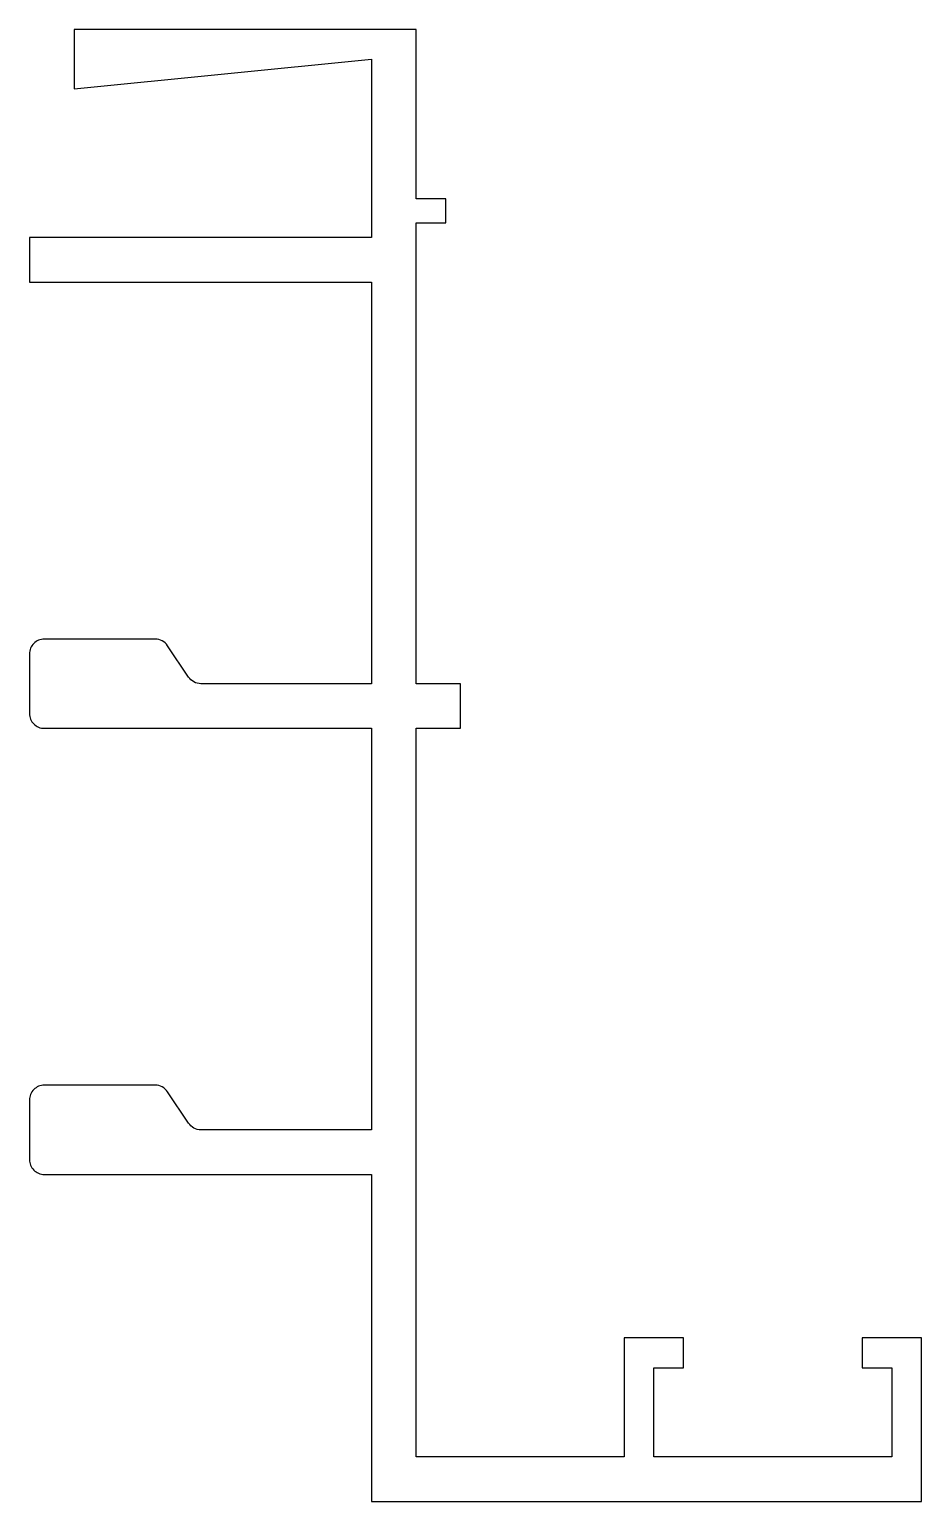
# Model space of a CAD drawing. Extents: x 247.7 to 277.7, y 222.6 to 272.1.
import ezdxf

# ---------------------------------------------------------------- set-up
doc = ezdxf.new("R2010")
doc.units = 0
doc.layers.add('ANA', color=220, linetype='CONTINUOUS')

msp = doc.modelspace()

# ---------------------------------------------------------------- linework, layer by layer
at = {"layer": 'ANA'}
msp.add_lwpolyline([(253.077, 250.29), (252.373, 251.344, 0.250765), (251.957, 251.567), (248.225, 251.567, 0.414214), (247.725, 251.067), (247.725, 249.067, 0.414214), (248.225, 248.567), (259.225, 248.567), (259.225, 235.067), (253.493, 235.067, -0.250765), (253.077, 235.29), (252.373, 236.344, 0.250765), (251.957, 236.567), (248.225, 236.567, 0.414214), (247.725, 236.067), (247.725, 234.067, 0.414214), (248.225, 233.567), (259.225, 233.567), (259.225, 222.567), (277.725, 222.567), (277.725, 228.067), (275.725, 228.067), (275.725, 227.067), (276.725, 227.067), (276.725, 224.067), (268.725, 224.067), (268.725, 227.067), (269.725, 227.067), (269.725, 228.067), (267.725, 228.067), (267.725, 224.067), (260.725, 224.067), (260.725, 248.567), (262.225, 248.567), (262.225, 250.067), (260.725, 250.067), (260.725, 265.567), (261.725, 265.567), (261.725, 266.367), (260.725, 266.367), (260.725, 272.067), (249.225, 272.067), (249.225, 270.067), (259.225, 271.067), (259.225, 265.067), (247.725, 265.067), (247.725, 263.567), (259.225, 263.567), (259.225, 250.067), (253.493, 250.067, -0.250765)], format="xyb", close=True, dxfattribs=at)

doc.saveas('drawing.dxf')
